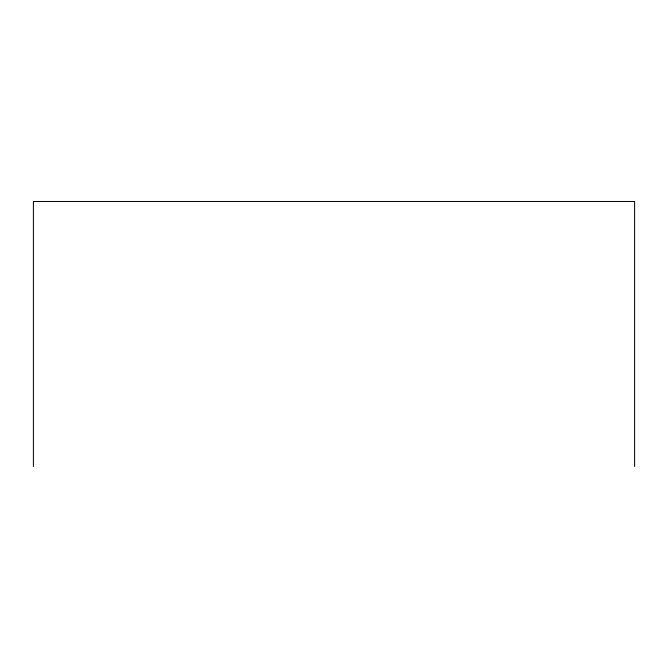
<?xml version="1.0" encoding="UTF-8"?>
<svg xmlns="http://www.w3.org/2000/svg" width="668" height="668" viewBox="0 0 668 668"><rect width="100%" height="100%" fill="white"/><g stroke="black" fill="none" stroke-linecap="round" stroke-linejoin="round"><path stroke-width="1" d="M634.6 466.514L634.6 201.486L33.4 201.486L33.4 466.514"/></g></svg>
